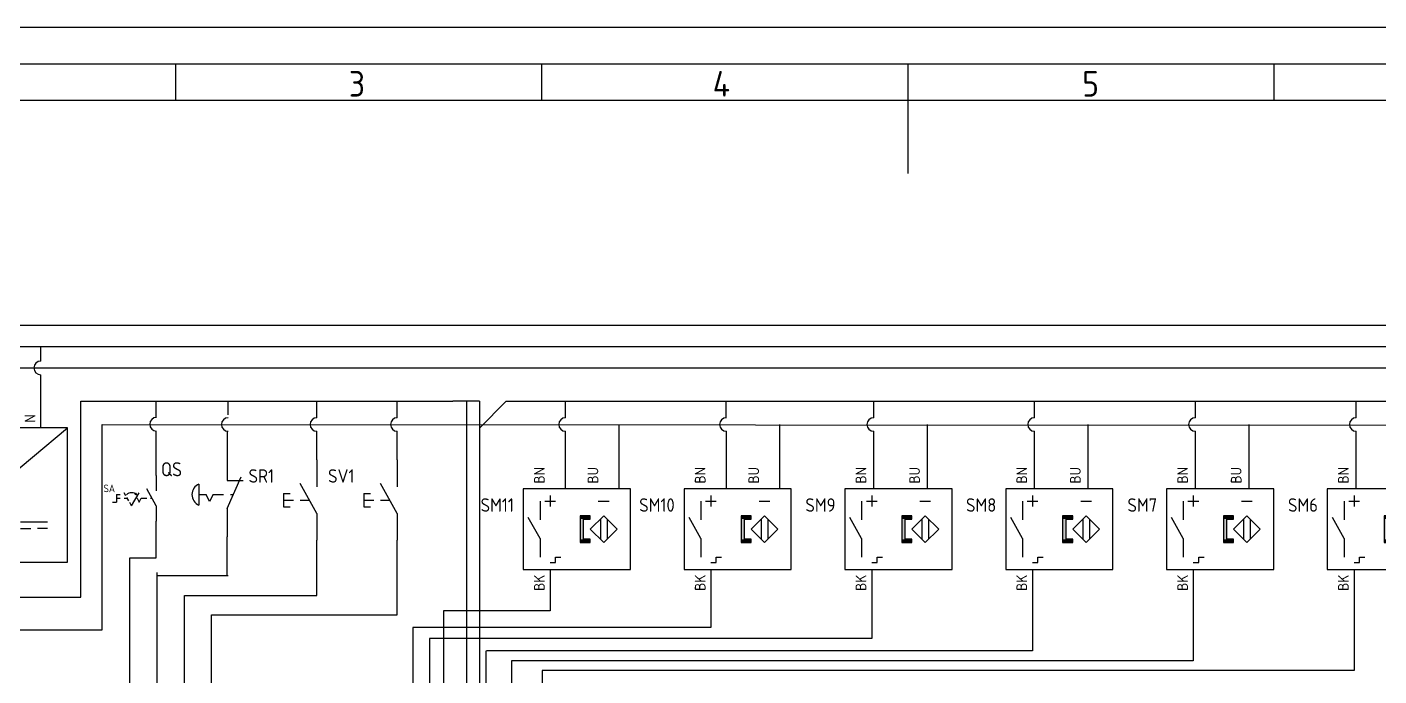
# Model space of a CAD drawing. Header units: millimetres. Extents: x 408 to 981, y 278 to 684.
# Drawn here: x 535.7 to 787.9, y 563.1 to 684.1 of the extents above; entities that cross this region are included whole.
import ezdxf
from ezdxf.enums import TextEntityAlignment as Align

# ---------------------------------------------------------------- set-up
doc = ezdxf.new("R2010")
doc.units = ezdxf.units.MM
for name, color, linetype in [('025', 1, 'Continuous'), ('035', 5, 'Continuous'), ('07', 7, 'Continuous'), ('DESC', 1, 'Continuous'), ('RED_2.5mm^2', 1, 'Continuous'), ('SYMS', 7, 'Continuous'), ('TAGS', 51, 'Continuous'), ('TERMS', 4, 'Continuous'), ('YEL_14_THHN', 2, 'Continuous')]:
    doc.layers.add(name, color=color, linetype=linetype)
doc.styles.add('ISO Proportional', font='isocp.shx')
doc.styles.add('WD_IEC', font='isocp2.shx', dxfattribs={"width": 0.9, "height": 4})

# ---------------------------------------------------------------- blocks, each defined once
blk = doc.blocks.new('VPW1_1PH')
for p, q in [((-5, -25), (25, 0)), ((16.25, -17.5), (21.25, -17.5)), ((16.25, -18.75), (18.125, -18.75)), ((21.25, -18.75), (19.375, -18.75))]:
    blk.add_line(p, q)
blk.add_lwpolyline([(-5, 0), (-5, -25), (25, -25), (25, 0)], close=True)
for centre, start, end in [((1.25, -9.0625), 36.869898, 143.130102), ((3.75, -7.1875), 216.869898, 323.130102)]:
    blk.add_arc(centre, 1.5625, start, end)
at = {"style": 'WD_IEC'}
blk.add_text('1', height=3, dxfattribs=at).set_placement((-1.25, -8.125), align=Align.MIDDLE_RIGHT)
for tag, p in [('TERM01', (-1, 1)), ('TERM02', (9, 1)), ('TERM03', (19, 1))]:
    blk.add_attdef(tag, p, '', height=2, rotation=90, dxfattribs=at)
for tag, p in [('INST', (-7.5, 2.5)), ('LOC', (-7.5, -1)), ('TAG1', (-7.5, -4.5)), ('RATING1', (-7.5, -9)), ('XREF', (-7.5, -13)), ('DESC1', (-7.5, -16.85)), ('DESC2', (-7.5, -20.35)), ('DESC3', (-7.5, -23.85))]:
    blk.add_attdef(tag, text='', height=2.5, dxfattribs=at).set_placement(p, align=Align.RIGHT)
at = {"style": 'WD_IEC', "flags": 1}
for tag, p, height in [('X2TERM01', (0, 0), 0.32), ('X2TERM02', (10, 0), 0.32), ('X2TERM03', (20, 0), 0.32), ('MFG', (27.75, -1), 1.5), ('CAT', (27.75, -3.5), 1.5), ('ASSYCODE', (26, -21.5), 1), ('FAMILY', (26, -23), 1), ('X8TERM04', (5, -25), 0.32), ('X8TERM05', (15, -25), 0.32), ('CATDESC', (26, -24.5), 1)]:
    blk.add_attdef(tag, p, '', height=height, dxfattribs=at)
at = {"style": 'WD_IEC'}
for tag, p in [('TERM04', (4, -26)), ('TERM05', (14, -26))]:
    blk.add_attdef(tag, text='', height=2, rotation=90, dxfattribs=at).set_placement(p, align=Align.RIGHT)
blk = doc.blocks.new('VPB11')
for p, q in [((0, 7.5), (0, 2.5)), ((0, -2.5), (-3.125, 3.125)), ((-6.25, 1.25), (-6.25, -1.25)), ((-6.25, 1.25), (-5, 1.25)), ((-6.25, 0), (-4.375, 0)), ((-3.125, 0), (-1.389, 0)), ((-6.25, -1.25), (-5, -1.25)), ((0, -2.5), (0, -7.5))]:
    blk.add_line(p, q)
at = {"style": 'WD_IEC'}
for tag, p in [('INST', (-8, 10.25)), ('LOC', (-8, 6.75)), ('TAG1', (-8, 3.25)), ('DESC1', (-8, -10.35)), ('DESC2', (-8, -13.85)), ('DESC3', (-8, -17.35))]:
    blk.add_attdef(tag, text='', height=2.5, dxfattribs=at).set_placement(p, align=Align.RIGHT)
at = {"style": 'WD_IEC', "flags": 1}
for tag, p, height in [('X2TERM01', (0, 7.5), 0.32), ('CONTACT', (0.5, 4.5), 1), ('COMMON', (1.75, 3.25), 1), ('X1LINK', (0, 0), 0.32), ('ASSYCODE', (1, -4), 1), ('FAMILY', (1, -5.5), 1), ('X8TERM02', (0, -7.5), 0.32), ('CATDESC', (1, -7), 1)]:
    blk.add_attdef(tag, p, '', height=height, dxfattribs=at)
at = {"style": 'WD_IEC'}
blk.add_attdef('TERM01', text='', height=2, rotation=90, dxfattribs=at).set_placement((-1, 7.5), align=Align.RIGHT)
at = {"style": 'WD_IEC', "flags": 9}
for tag, p in [('MFG', (-8.5, -0.25)), ('CAT', (-8.5, -2.75))]:
    blk.add_attdef(tag, text='', height=1.5, dxfattribs=at).set_placement(p, align=Align.RIGHT)
at = {"style": 'WD_IEC'}
blk.add_attdef('TERM02', (-1, -7.5), '', height=2, rotation=90, dxfattribs=at)
at = {"lineweight": 15, "style": 'WD_IEC'}
blk.add_attdef('XREF', text='', height=2.5, dxfattribs=at).set_placement((-8, -6.35), align=Align.RIGHT)
blk = doc.blocks.new('VPX11M3')
for p, q in [((-1.875, 5.25), (-1.875, 1.75)), ((-1, 5.25), (1, 5.25)), ((0, 6.25), (0, 4.25)), ((9, 5.25), (11, 5.25)), ((-1.875, -1.75), (-4.0625, 2.1875)), ((9.375, 1.875), (9.375, -1.875)), ((10.625, 1.875), (10.625, -1.875)), ((-1.875, -1.75), (-1.875, -5.25)), ((0, -6.25), (1, -6.25)), ((1, -6.25), (1, -5.25)), ((1, -5.25), (2, -5.25))]:
    blk.add_line(p, q)
for points in [[(-5, -7.5), (15, -7.5), (15, 7.5), (-5, 7.5)], [(6.25, 1.875), (7.5, 1.875), (7.5, 2.5), (5.625, 2.5), (5.625, -2.5), (7.5, -2.5), (7.5, -1.875), (6.25, -1.875)], [(10, 2.5), (12.5, 0), (10, -2.5), (7.5, 0)]]:
    blk.add_lwpolyline(points, close=True)
for points in [[(5.625, 2.5), (5.625, 1.875), (7.5, 2.5), (7.5, 1.875)], [(5.625, 1.875), (5.625, -1.875), (6.25, 1.875), (6.25, -1.875)], [(5.625, -1.875), (5.625, -2.5), (7.5, -1.875), (7.5, -2.5)]]:
    blk.add_solid(points)
at = {"style": 'WD_IEC'}
for tag, p in [('TERM02', (-1, 8.5)), ('TERM03', (9, 8.5))]:
    blk.add_attdef(tag, p, '', height=2, rotation=90, dxfattribs=at)
for tag, p in [('INST', (-6.75, 10.25)), ('LOC', (-6.75, 6.75)), ('TAG1', (-6.75, 3.25)), ('DESC1', (-6.75, -5.2)), ('DESC2', (-6.75, -8.7)), ('DESC3', (-6.75, -12.2))]:
    blk.add_attdef(tag, text='', height=2.5, dxfattribs=at).set_placement(p, align=Align.RIGHT)
at = {"style": 'WD_IEC', "flags": 1}
for tag, p, height in [('X2TERM02', (0, 7.5), 0.32), ('X2TERM03', (10, 7.5), 0.32), ('MFG', (17.75, 6.5), 1.5), ('CAT', (17.75, 4), 1.5), ('ASSYCODE', (16, -4), 1), ('FAMILY', (16, -5.5), 1), ('X8TERM01', (0, -7.5), 0.32), ('CATDESC', (16, -7), 1)]:
    blk.add_attdef(tag, p, '', height=height, dxfattribs=at)
at = {"lineweight": 15, "style": 'WD_IEC'}
for tag, p in [('XREF', (-6.75, -1.35)), ('WDTAGALT', (-6.75, -15.125))]:
    blk.add_attdef(tag, text='', height=2.5, dxfattribs=at).set_placement(p, align=Align.RIGHT)
at = {"style": 'WD_IEC'}
blk.add_attdef('TERM01', text='', height=2, rotation=90, dxfattribs=at).set_placement((-1, -8.5), align=Align.RIGHT)
blk = doc.blocks.new('IEC_border_a3')
at = {"layer": '035'}
for p, q in [((114, 292), (114, 287)), ((164, 292), (164, 287)), ((214, 292), (214, 287)), ((264, 292), (264, 287))]:
    blk.add_line(p, q, dxfattribs=at)
for points in [[(0, 297), (420, 297), (420, 0), (0, 0)], [(18, 287), (410, 287), (410, 10), (18, 10)]]:
    blk.add_lwpolyline(points, close=True, dxfattribs=at)
at = {"layer": '07'}
blk.add_line((214, 287), (214, 277), dxfattribs=at)
blk.add_lwpolyline([(13, 292), (415, 292), (415, 5), (13, 5)], close=True, dxfattribs=at)
at = {"layer": '035', "style": 'ISO Proportional'}
for s, p in [('3', (137.68, 287.5)), ('4', (187.38, 287.5)), ('5', (237.84, 287.5))]:
    blk.add_text(s, height=3.5, dxfattribs=at).set_placement(p)
blk = doc.blocks.new('HT0_184')
for p, q in [((0, 0), (-2.5, 0)), ((0, 0), (0, -2.5)), ((0, -2.5), (2.5, 0))]:
    blk.add_line(p, q)
at = {"style": 'WD_IEC', "flags": 1}
for tag, p in [('X4TERM01', (-2.5, 0)), ('X1TERM01', (2.5, 0)), ('WDWSEQ', (1.53, -1.26)), ('X8TERM01', (0, -2.5))]:
    blk.add_attdef(tag, p, '', height=0.4, dxfattribs=at)
blk = doc.blocks.new('VPB12ML')
for p, q in [((0, 7.5), (0, 2.5)), ((0, -2.5), (2.5, 3.125)), ((0, 2.5), (2.8678, 2.5)), ((-5, 1.875), (-5, -1.875)), ((-5, 0), (-3.75, 0)), ((-3.125, -1.25), (-3.75, 0)), ((-2.5, 0), (-3.125, -1.25)), ((-2.5, 0), (-0.625, 0)), ((0.625, 0), (1.11111, 0)), ((0, -2.5), (0, -7.5))]:
    blk.add_line(p, q)
blk.add_arc((-4.21875, 0), 2.03125, 112.6198649, 247.3801351)
at = {"style": 'WD_IEC'}
for tag, p in [('INST', (-8, 10.25)), ('LOC', (-8, 6.75)), ('TAG1', (-8, 3.25)), ('DESC1', (-8, -10.35)), ('DESC2', (-8, -13.85)), ('DESC3', (-8, -17.35))]:
    blk.add_attdef(tag, text='', height=2.5, dxfattribs=at).set_placement(p, align=Align.RIGHT)
blk.add_attdef('TERM01', text='', height=2, rotation=90, dxfattribs=at).set_placement((-1, 7.5), align=Align.RIGHT)
at = {"style": 'WD_IEC', "flags": 1}
for tag, p, height in [('X2TERM01', (0, 7.5), 0.32), ('CONTACT', (0.5, 4.5), 1), ('COMMON', (1.75, 3.25), 1), ('X1LINK', (1.5, 0), 0.32), ('ASSYCODE', (1, -4), 1), ('FAMILY', (1, -5.5), 1), ('X8TERM02', (0, -7.5), 0.32), ('CATDESC', (1, -7), 1)]:
    blk.add_attdef(tag, p, '', height=height, dxfattribs=at)
at = {"style": 'WD_IEC', "flags": 9}
for tag, p in [('MFG', (-8.5, -0.25)), ('CAT', (-8.5, -2.75))]:
    blk.add_attdef(tag, text='', height=1.5, dxfattribs=at).set_placement(p, align=Align.RIGHT)
at = {"style": 'WD_IEC'}
blk.add_attdef('TERM02', (-1, -7.5), '', height=2, rotation=90, dxfattribs=at)
at = {"lineweight": 15, "style": 'WD_IEC'}
blk.add_attdef('XREF', text='', height=2.5, dxfattribs=at).set_placement((-8, -6.35), align=Align.RIGHT)
blk = doc.blocks.new('VSS112L')
for p, q in [((0, 7.5), (0, 2.5)), ((-13.12, 1.25), (-11.88, 1.25)), ((-13.12, 1.25), (-13.12, -1.25)), ((-13.12, 0), (-11.88, 0)), ((-10, 0.75), (-10.62, 1.83)), ((-10.62, 0), (-9.57, 0)), ((-9.06, -0.88), (-9.69, 0.21)), ((-8.12, -2.5), (-5.62, 1.83)), ((-6.78, 1.7), (-7.03, 1.35)), ((-7.03, 1.35), (-6.38, 1.14)), ((-6.38, 1.14), (-6.78, 1.7)), ((-6.25, 0), (-6.68, 0)), ((-6.25, 0), (-5.62, -1.25)), ((-5.62, -1.25), (-5, 0)), ((-5, 0), (-3.12, 0)), ((0, -2.5), (-3.12, 3.12)), ((-1.88, 0), (-1.39, 0)), ((-14.38, -1.25), (-13.12, -1.25)), ((-8.12, -2.5), (-8.75, -1.42)), ((0, -2.5), (0, -7.5))]:
    blk.add_line(p, q)
blk.add_arc((-8.12, -0.75), 2.57, 47.1045, 132.8955)
blk.add_solid([(-6.38, 1.14), (-6.78, 1.7), (-7.03, 1.35)])
at = {"style": 'WD_IEC'}
for tag, p in [('INST', (-15.5, 9.25)), ('TAG1', (-15.5, 3.25)), ('LOC', (-15.5, 6.25)), ('DESC1', (-15.5, -9.35)), ('DESC3', (-15.5, -15.35)), ('DESC2', (-15.5, -12.35))]:
    blk.add_attdef(tag, text='', height=2.5, dxfattribs=at).set_placement(p, align=Align.RIGHT)
at = {"style": 'WD_IEC', "flags": 8}
for tag, p in [('POS2', (-5.62, 3.5)), ('POS1', (-10.62, 3.5))]:
    blk.add_attdef(tag, text='', height=2, rotation=90, dxfattribs=at).set_placement(p, align=Align.MIDDLE_LEFT)
at = {"style": 'WD_IEC'}
blk.add_attdef('TERM01', text='', height=2, rotation=90, dxfattribs=at).set_placement((-1, 7.5), align=Align.RIGHT)
at = {"style": 'WD_IEC', "flags": 1}
for tag, p, height in [('X2TERM01', (0, 7.5), 0.32), ('CONTACT', (0.5, 4.5), 1), ('X1LINK', (0, 0), 0.32), ('COMMON', (1.75, 3.25), 1), ('X8TERM02', (0, -7.5), 0.32), ('ASSYCODE', (1, -9), 1), ('FAMILY', (1, -10.5), 1), ('CATDESC', (1, -12), 1)]:
    blk.add_attdef(tag, p, '', height=height, dxfattribs=at)
at = {"style": 'WD_IEC', "flags": 9}
for tag, p in [('MFG', (-16, -0.25)), ('CAT', (-16, -2.75))]:
    blk.add_attdef(tag, text='', height=1.5, dxfattribs=at).set_placement(p, align=Align.RIGHT)
at = {"style": 'WD_IEC'}
blk.add_attdef('TERM02', (-1, -7.5), '', height=2, rotation=90, dxfattribs=at)
at = {"lineweight": 15, "style": 'WD_IEC'}
blk.add_attdef('XREF', text='', height=2.5, dxfattribs=at).set_placement((-15.5, -6.35), align=Align.RIGHT)
blk.add_attdef('STATE', (1.25, -6.35), '', height=2.5, dxfattribs=at)

msp = doc.modelspace()

# ---------------------------------------------------------------- linework, layer by layer
at = {"layer": '025'}
msp.add_line((621.33, 567.77), (621.33, 539.77), dxfattribs=at)
at = {"layer": 'RED_2.5mm^2'}
for p, q in [((485.77, 624.54), (880.5, 624.54)), ((538.29, 621.81), (538.29, 624.54)), ((485.77, 620.54), (880.5, 620.54)), ((538.29, 609.33), (538.29, 619.27)), ((545.76, 577.79), (545.76, 614.32)), ((545.76, 614.32), (615.14, 614.32)), ((559.81, 612.39), (559.81, 614.32)), ((573.25, 611.79), (573.25, 614.32)), ((589.81, 611.25), (589.81, 614.32)), ((604.81, 611.25), (604.81, 614.32)), ((617.74, 614.32), (617.74, 523.28)), ((625.14, 614.32), (880.5, 614.32)), ((636.2, 611.25), (636.2, 614.32)), ((666.13, 611.25), (666.13, 614.32)), ((693.7, 611.25), (693.7, 614.32)), ((723.7, 611.25), (723.7, 614.32)), ((753.7, 611.25), (753.7, 614.32)), ((783.7, 611.25), (783.7, 614.32)), ((559.84, 611.29), (559.84, 612.39)), ((559.84, 600.46), (559.84, 608.76)), ((573.06, 608.71), (573.06, 604.79)), ((589.81, 603.38), (589.81, 608.71)), ((604.81, 603.38), (604.81, 608.71)), ((620.14, 609.32), (620.14, 549.57)), ((636.2, 597.94), (636.2, 608.71)), ((666.2, 597.94), (666.2, 608.71)), ((693.7, 597.94), (693.7, 608.71)), ((723.7, 597.94), (723.7, 608.71)), ((753.7, 597.94), (753.7, 608.71)), ((783.7, 597.94), (783.7, 608.71)), ((633.31, 582.96), (633.31, 575.25)), ((663.31, 582.96), (663.31, 572.14)), ((693.31, 582.96), (693.31, 570.07)), ((723.31, 582.96), (723.31, 567.74)), ((753.31, 582.96), (753.31, 565.92)), ((783.31, 582.96), (783.31, 564.11)), ((525.32, 577.79), (545.76, 577.79)), ((633.31, 575.25), (613.41, 575.25)), ((613.41, 575.25), (613.41, 542.61)), ((663.31, 572.14), (607.71, 572.14)), ((607.71, 572.14), (607.71, 538.47)), ((693.31, 570.07), (610.82, 570.07)), ((610.82, 570.07), (610.82, 534.84)), ((723.31, 567.74), (621.45, 567.74)), ((753.31, 565.92), (626.11, 565.92)), ((626.11, 565.92), (626.11, 511.01)), ((783.31, 564.11), (631.82, 564.11)), ((631.82, 564.11), (631.82, 511.01))]:
    msp.add_line(p, q, dxfattribs=at)
at = {"layer": 'RED_2.5mm^2', "color": 1}
for p, q in [((549.77, 579.43), (549.77, 609.98)), ((549.77, 609.98), (948.49, 609.81)), ((646.2, 597.94), (646.2, 609.98)), ((676.2, 597.94), (676.2, 609.98)), ((703.7, 597.94), (703.7, 609.98)), ((733.7, 597.94), (733.7, 609.98)), ((763.7, 597.94), (763.7, 609.98)), ((549.77, 571.7), (549.77, 579.43)), ((533.29, 571.7), (549.77, 571.7))]:
    msp.add_line(p, q, dxfattribs=at)
at = {"layer": 'RED_2.5mm^2'}
for centre in [(538.29, 620.54), (559.9, 610.03), (573.25, 609.98), (589.81, 609.98), (604.81, 609.98), (636.2, 609.98), (666.2, 609.98), (693.7, 609.98), (723.7, 609.98), (753.7, 609.98), (783.7, 609.98)]:
    msp.add_arc(centre, 1.27, 90, 270, dxfattribs=at)
at = {"layer": 'TAGS'}
msp.add_line((486.35, 628.52), (880.5, 628.52), dxfattribs=at)
at = {"layer": 'YEL_14_THHN'}
for p, q in [((559.84, 588.38), (559.84, 591.97)), ((559.81, 585.11), (559.81, 588.38)), ((573.06, 581.81), (573.06, 589.02)), ((589.81, 578.11), (589.81, 588.38)), ((604.81, 574.47), (604.81, 588.38)), ((554.92, 585.11), (559.81, 585.11)), ((554.92, 527.45), (554.92, 585.11)), ((560, 527.42), (560, 582.39)), ((560, 581.81), (573.25, 581.81)), ((565.08, 578.11), (589.81, 578.11)), ((565.08, 527.45), (565.08, 578.11)), ((570.16, 574.47), (604.81, 574.47)), ((570.16, 527.42), (570.16, 574.47))]:
    msp.add_line(p, q, dxfattribs=at)

# ---------------------------------------------------------------- block references
at = {"xscale": 1.366054111090824, "yscale": 1.366054111090824, "zscale": 1.366054111090824}
msp.add_blockref('IEC_border_a3', (407.69, 278.4), dxfattribs=at)
at = {"layer": 'RED_2.5mm^2', "xscale": 2, "yscale": 2, "zscale": 2}
msp.add_blockref('HT0_184', (620.14, 614.32), dxfattribs=at)
at = {"layer": 'SYMS'}
ref = msp.add_blockref('VPW1_1PH', (518.29, 609.33), dxfattribs=at)
ref.add_attrib('TERM05', 'M', dxfattribs={"layer": 'TERMS', "height": 2, "rotation": 90, "style": 'WD_IEC'}).set_placement((532.29, 583.33), align=Align.RIGHT)
ref.add_attrib('TERM04', '+', dxfattribs={"layer": 'TERMS', "height": 2, "rotation": 90, "style": 'WD_IEC'}).set_placement((522.29, 583.33), align=Align.RIGHT)
ref.add_attrib('TERM03', 'N', (537.29, 610.33), dxfattribs={"layer": 'TERMS', "height": 2, "rotation": 90, "style": 'WD_IEC'})
ref.add_attrib('TERM02', 'PE', (527.29, 610.33), dxfattribs={"layer": 'TERMS', "height": 2, "rotation": 90, "style": 'WD_IEC'})
ref.add_attrib('TERM01', 'L', (517.29, 610.33), dxfattribs={"layer": 'TERMS', "height": 2, "rotation": 90, "style": 'WD_IEC'})
ref.add_attrib('DESC1', '24 V', dxfattribs={"layer": 'DESC', "height": 2.5, "style": 'WD_IEC'}).set_placement((510.79, 592.48), align=Align.RIGHT)
ref.add_attrib('TAG1', 'GB1', dxfattribs={"layer": 'TAGS', "height": 2.5, "style": 'WD_IEC'}).set_placement((510.79, 604.83), align=Align.RIGHT)
ref = msp.add_blockref('VPB12ML', (573.06, 596.91), dxfattribs=dict(at, xscale=1.050989285526325, yscale=1.050989285526325, zscale=1.050989285526325))
ref.add_attrib('TAG1', '              QS', dxfattribs={"layer": 'TAGS', "height": 2.6275, "style": 'WD_IEC'}).set_placement((564.65, 600.32), align=Align.RIGHT)
ref = msp.add_blockref('VPB11', (589.81, 595.88), dxfattribs=at)
ref.add_attrib('TAG1', 'SR1', dxfattribs={"layer": 'TAGS', "height": 2.5, "style": 'WD_IEC'}).set_placement((581.81, 599.13), align=Align.RIGHT)
ref = msp.add_blockref('VPB11', (604.81, 595.88), dxfattribs=at)
ref.add_attrib('TAG1', 'SV1', dxfattribs={"layer": 'TAGS', "height": 2.5, "style": 'WD_IEC'}).set_placement((596.81, 599.13), align=Align.RIGHT)
ref = msp.add_blockref('VSS112L', (559.84, 596.22), dxfattribs=dict(at, xscale=0.5657916600438698, yscale=0.5657916600438698, zscale=0.5657916600438698))
ref.add_attrib('TAG1', 'SA', dxfattribs={"layer": 'TAGS', "height": 1.414, "style": 'WD_IEC'}).set_placement((551.07, 598.06), align=Align.MIDDLE_CENTER)
ref = msp.add_blockref('VPX11M3', (633.31, 590.46), dxfattribs=at)
ref.add_attrib('TERM03', 'BU', (642.31, 598.96), dxfattribs={"layer": 'TERMS', "height": 2, "rotation": 90, "style": 'WD_IEC'})
ref.add_attrib('TERM02', 'BN', (632.31, 598.96), dxfattribs={"layer": 'TERMS', "height": 2, "rotation": 90, "style": 'WD_IEC'})
ref.add_attrib('TERM01', 'BK', dxfattribs={"layer": 'TERMS', "height": 2, "rotation": 90, "style": 'WD_IEC'}).set_placement((632.31, 581.96), align=Align.RIGHT)
ref.add_attrib('TAG1', 'SM11', dxfattribs={"layer": 'TAGS', "height": 2.5, "style": 'WD_IEC'}).set_placement((626.56, 593.71), align=Align.RIGHT)
ref = msp.add_blockref('VPX11M3', (663.31, 590.46), dxfattribs=at)
ref.add_attrib('TERM03', 'BU', (672.31, 598.96), dxfattribs={"layer": 'TERMS', "height": 2, "rotation": 90, "style": 'WD_IEC'})
ref.add_attrib('TERM02', 'BN', (662.31, 598.96), dxfattribs={"layer": 'TERMS', "height": 2, "rotation": 90, "style": 'WD_IEC'})
ref.add_attrib('TERM01', 'BK', dxfattribs={"layer": 'TERMS', "height": 2, "rotation": 90, "style": 'WD_IEC'}).set_placement((662.31, 581.96), align=Align.RIGHT)
ref.add_attrib('TAG1', 'SM10', dxfattribs={"layer": 'TAGS', "height": 2.5, "style": 'WD_IEC'}).set_placement((656.56, 593.71), align=Align.RIGHT)
ref = msp.add_blockref('VPX11M3', (693.31, 590.46), dxfattribs=at)
ref.add_attrib('TERM03', 'BU', (702.31, 598.96), dxfattribs={"layer": 'TERMS', "height": 2, "rotation": 90, "style": 'WD_IEC'})
ref.add_attrib('TERM02', 'BN', (692.31, 598.96), dxfattribs={"layer": 'TERMS', "height": 2, "rotation": 90, "style": 'WD_IEC'})
ref.add_attrib('TERM01', 'BK', dxfattribs={"layer": 'TERMS', "height": 2, "rotation": 90, "style": 'WD_IEC'}).set_placement((692.31, 581.96), align=Align.RIGHT)
ref.add_attrib('TAG1', 'SM9', dxfattribs={"layer": 'TAGS', "height": 2.5, "style": 'WD_IEC'}).set_placement((686.56, 593.71), align=Align.RIGHT)
ref = msp.add_blockref('VPX11M3', (723.31, 590.46), dxfattribs=at)
ref.add_attrib('TERM03', 'BU', (732.31, 598.96), dxfattribs={"layer": 'TERMS', "height": 2, "rotation": 90, "style": 'WD_IEC'})
ref.add_attrib('TERM02', 'BN', (722.31, 598.96), dxfattribs={"layer": 'TERMS', "height": 2, "rotation": 90, "style": 'WD_IEC'})
ref.add_attrib('TERM01', 'BK', dxfattribs={"layer": 'TERMS', "height": 2, "rotation": 90, "style": 'WD_IEC'}).set_placement((722.31, 581.96), align=Align.RIGHT)
ref.add_attrib('TAG1', 'SM8', dxfattribs={"layer": 'TAGS', "height": 2.5, "style": 'WD_IEC'}).set_placement((716.56, 593.71), align=Align.RIGHT)
ref = msp.add_blockref('VPX11M3', (753.31, 590.46), dxfattribs=at)
ref.add_attrib('TERM03', 'BU', (762.31, 598.96), dxfattribs={"layer": 'TERMS', "height": 2, "rotation": 90, "style": 'WD_IEC'})
ref.add_attrib('TERM02', 'BN', (752.31, 598.96), dxfattribs={"layer": 'TERMS', "height": 2, "rotation": 90, "style": 'WD_IEC'})
ref.add_attrib('TERM01', 'BK', dxfattribs={"layer": 'TERMS', "height": 2, "rotation": 90, "style": 'WD_IEC'}).set_placement((752.31, 581.96), align=Align.RIGHT)
ref.add_attrib('TAG1', 'SM7', dxfattribs={"layer": 'TAGS', "height": 2.5, "style": 'WD_IEC'}).set_placement((746.56, 593.71), align=Align.RIGHT)
ref = msp.add_blockref('VPX11M3', (783.31, 590.46), dxfattribs=at)
ref.add_attrib('TERM03', 'BU', (792.31, 598.96), dxfattribs={"layer": 'TERMS', "height": 2, "rotation": 90, "style": 'WD_IEC'})
ref.add_attrib('TERM02', 'BN', (782.31, 598.96), dxfattribs={"layer": 'TERMS', "height": 2, "rotation": 90, "style": 'WD_IEC'})
ref.add_attrib('TERM01', 'BK', dxfattribs={"layer": 'TERMS', "height": 2, "rotation": 90, "style": 'WD_IEC'}).set_placement((782.31, 581.96), align=Align.RIGHT)
ref.add_attrib('TAG1', 'SM6', dxfattribs={"layer": 'TAGS', "height": 2.5, "style": 'WD_IEC'}).set_placement((776.56, 593.71), align=Align.RIGHT)

doc.saveas('drawing.dxf')
